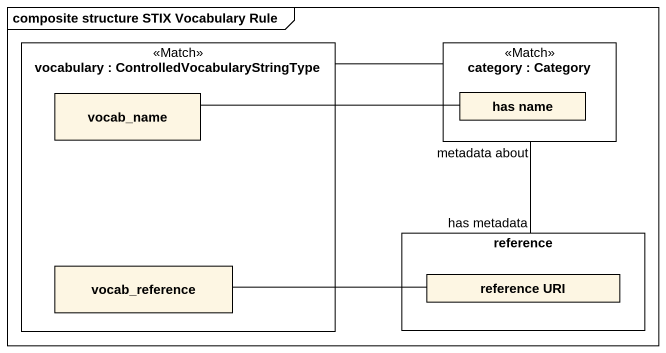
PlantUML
@startuml
mainframe composite structure STIX Vocabulary Rule
rectangle "vocabulary : ControlledVocabularyStringType" as vocabulary <<Match>> {
  rectangle vocab_name
  rectangle vocab_reference
}
rectangle "category : Category" as category <<Match>> {
  rectangle "has name" as has_name
}
rectangle reference {
  rectangle "reference URI" as reference_URI
}
vocabulary -right- category
category "metadata about" -- "has metadata" reference
vocab_name -right- has_name
vocab_reference -right- reference_URI
@enduml
